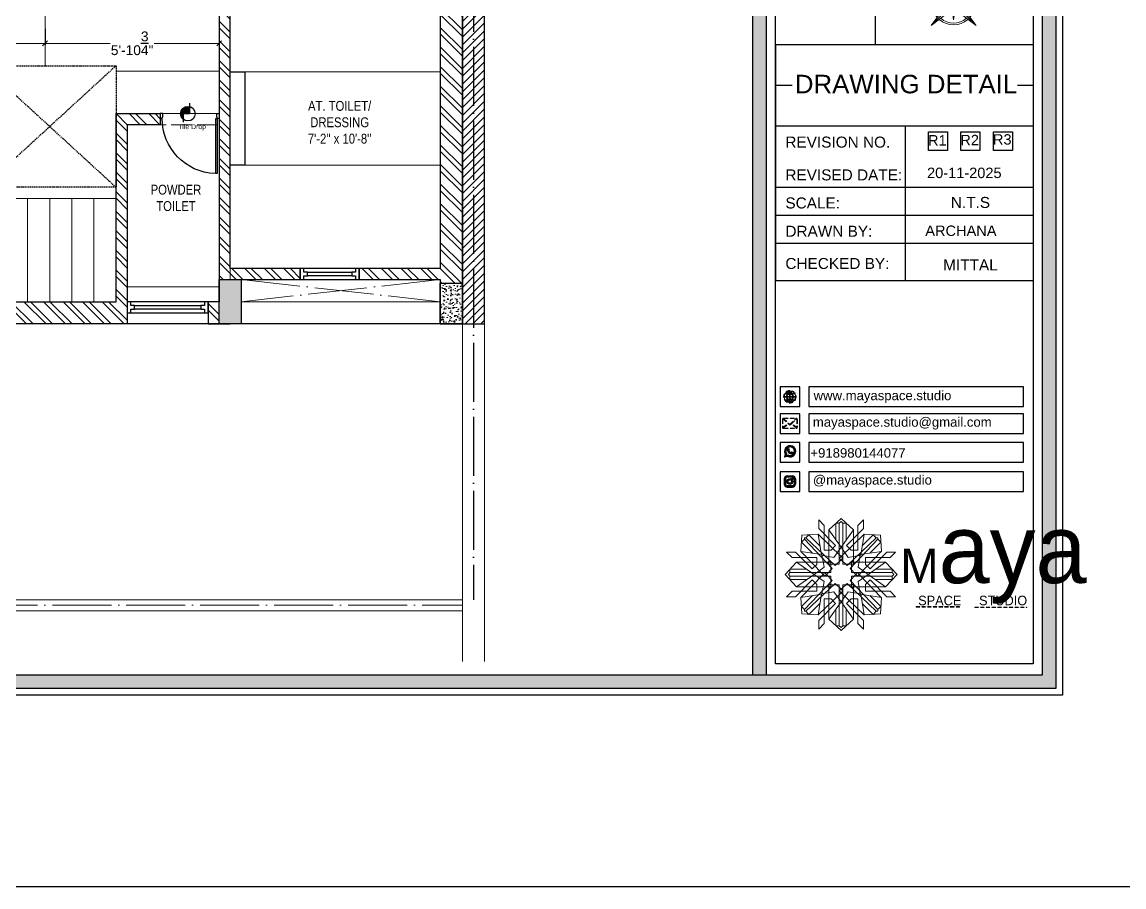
# Model space of a CAD drawing. Header units: millimetres. Extents: x 56222 to 3066687, y -650199 to -121287.
# Drawn here: x 153107 to 153555.5, y -179985.6 to -179633.7 of the extents above; entities that cross this region are included whole.
import ezdxf
from ezdxf.enums import TextEntityAlignment as Align

# ---------------------------------------------------------------- set-up
doc = ezdxf.new("R2010")
doc.units = ezdxf.units.MM
doc.header["$MEASUREMENT"] = 0
doc.header["$PDMODE"] = 35
for name, pattern in [('ACAD_ISO02W100', [15, 12, -3]), ('ACAD_ISO04W100', [30, 24, -3, 0, -3]), ('DASHED', [0.75, 0.5, -0.25]), ('DASHEDX2', [1.5, 1, -0.5])]:
    doc.linetypes.add(name, pattern=pattern)
doc.layers.get('Defpoints').update_dxf_attribs({"color": 220})
for name, color, linetype in [('AR DOOR', 40, 'Continuous'), ('AR ELE-5', 134, 'Continuous'), ('WIN', 250, 'Continuous')]:
    doc.layers.add(name, color=color, linetype=linetype)
for name, color, linetype, lineweight in [('COLUMN', 1, 'Continuous', 30), ('dim05', 1, 'Continuous', 13), ('Dimension', 10, 'DASHEDX2', 20), ('Electrical', 84, 'Continuous', 30), ('FIRST FLOOR ( TEXT )', 7, 'Continuous', 9), ('FIRST FLOOR_( STAIR )', 251, 'Continuous', 9), ('GROUND FLOOR', 7, 'Continuous', 9), ('GROUND FLOOR  ( HATCH )', 251, 'Continuous', 9), ('GROUND FLOOR  ( PLINE )', 251, 'Continuous', 30), ('NAME PLATE', 7, 'Continuous', 25), ('SECOND FLOOR', 7, 'Continuous', 9), ('SECOND FLOOR  ( PLINE )', 251, 'Continuous', 30), ('SECOND FLOOR ( PLine )', 7, 'Continuous', 30), ('title block', 7, 'Continuous', 9), ('wall', 7, 'Continuous', 30), ('X_PLOT', 1, 'Continuous', 9), ('XX~SLAB ( BEAM )~ ( DIM )', 7, 'Continuous', 9)]:
    doc.layers.add(name, color=color, linetype=linetype, lineweight=lineweight)
doc.layers.add('hatch', color=253, linetype='Continuous', lineweight=0, transparency=0.4)
doc.layers.add('XX~SLAB ( PLINE )', color=251, linetype='Continuous', plot=False)
doc.styles.add('Arial', font='arial.ttf')
doc.styles.add('KATHA', font='swissc.ttf')
doc.styles.get("Standard").update_dxf_attribs({"font": 'arial.ttf', "height": 6})
doc.dimstyles.new('ISO-25', dxfattribs={"dimtxt": 2.5, "dimasz": 1, "dimexe": 0.5, "dimexo": 1, "dimtad": 0, "dimdec": 1, "dimlunit": 4, "dimtxsty": 'Standard', "dimblk": 'OBLIQUE', "dimcen": 2.5, "dimclrd": 1, "dimclre": 1, "dimclrt": 5, "dimadec": 0, "dimazin": 0, "dimtfac": 1, "dimtdec": 1, "dimtmove": 0, "dimatfit": 3, "dimfxl": 1, "dimlwd": -1, "dimarcsym": 0})
pattern_1 = [(135, (0, -46.366), (-3.97747564, -3.97747564), []), (135, (2e-16, -43.714), (-3.97747564, -3.97747564), [])]
pattern_2 = [(50, (0, -46.366), (3.586300913, -0.313760675), [0.375, -4.125]), (355, (0, -46.366), (-0.69375667, 3.76096067), [0.3, -3.3]), (100.4514445, (0.299, -46.392), (2.892544234, 3.447199955), [0.31870096, -3.50571056]), (46.1842, (0, -45.366), (5.33620665, -0.8275964), [0.5625, -6.1875]), (96.6356355, (0.4447, -45.435), (4.67330973, 4.870593), [0.47805171, -5.2585688]), (351.184164, (0, -45.366), (4.67330973, 4.870593), [0.45, -4.95]), (21, (0.5, -45.616), (2.98453526, -2.013094453), [0.375, -4.125]), (326, (0.5, -45.616), (1.21657666, 3.625750225), [0.3, -3.3]), (71.4514447, (0.7487, -45.7837), (4.201111884, 1.612655764), [0.31870095, -3.50571056]), (37.5, (0, -46.3659), (0.0607992766, 1.664469269), [0, -3.26, 0, -3.35, 0, -3.3125]), (7.5, (0, -46.366), (1.315347687, 1.97205856), [0, -1.91, 0, -3.185, 0, -1.2625]), (327.5, (-1.115, -46.3659), (2.669112181, -0.112774359), [0, -1.25, 0, -3.9, 0, -5.175]), (317.5, (-1.615, -46.366), (2.915930847, 0.500524912), [0, -1.625, 0, -2.59, 0, -3.675])]

# ---------------------------------------------------------------- blocks, each defined once
blk = doc.blocks.new('*U118')
for points in [[(-40, 0), (0, 0), (0, 30), (10, 30), (10, 100), (-40, 100)], [(0, 0), (0, -1120), (30, -1120), (30, 0)], [(1160, 0), (1120, 0), (1120, 30), (1110, 30), (1110, 100), (1160, 100)]]:
    blk.add_lwpolyline(points, close=True)
at = {"layer": 'AR ELE-5', "linetype": 'ByBlock', "ltscale": 15}
blk.add_arc((-2, 1), 1122, 272.373, 359.9653, dxfattribs=at)
blk = doc.blocks.new('FSFSF')
at = {"color": 42, "lineweight": 5, "true_color": 0xe0ac11}
for p, q in [((28600.03, 143.51), (28600.03, 140.16)), ((28602.15, 141.41), (28600.03, 143.51)), ((28603.86, 139.69), (28608.58, 144.08)), ((28613.31, 139.69), (28608.58, 144.08)), ((28615.02, 141.41), (28617.14, 143.51)), ((28617.14, 143.51), (28617.14, 140.16)), ((28606.47, 133.76), (28600.03, 140.16)), ((28602.15, 141.41), (28602.15, 131.95)), ((28603.86, 126.58), (28603.86, 139.69)), ((28603.86, 139.69), (28608.58, 133.02)), ((28607.9, 142.22), (28606.58, 142.22)), ((28606.58, 142.22), (28606.58, 135.84)), ((28607.9, 142.22), (28608.58, 142.85)), ((28607.9, 142.22), (28607.9, 126.58)), ((28609.27, 142.22), (28608.59, 142.85)), ((28613.31, 139.69), (28608.59, 133.02)), ((28609.27, 142.22), (28609.27, 126.58)), ((28609.27, 142.22), (28610.59, 142.22)), ((28610.59, 142.22), (28610.59, 135.84)), ((28610.7, 133.76), (28617.14, 140.16)), ((28613.31, 126.58), (28613.31, 139.69)), ((28615.02, 141.41), (28615.02, 131.95)), ((28593.19, 131.45), (28593.54, 137.71)), ((28593.39, 135), (28594.56, 136.12)), ((28593.39, 135), (28597.6, 130.78)), ((28599.8, 138.06), (28593.54, 137.71)), ((28595.12, 136.69), (28594.53, 136.69)), ((28594.56, 136.12), (28594.56, 136.71)), ((28605.17, 124.98), (28594.56, 136.12)), ((28596.24, 137.86), (28595.12, 136.69)), ((28606.27, 126.08), (28595.12, 136.69)), ((28596.24, 137.86), (28600.47, 133.65)), ((28601.03, 130), (28599.8, 138.06)), ((28599.8, 138.05), (28608.58, 129.56)), ((28617.37, 138.05), (28608.59, 129.56)), ((28610.9, 126.08), (28622.05, 136.69)), ((28612.02, 124.98), (28622.62, 136.12)), ((28616.14, 130), (28617.37, 138.06)), ((28620.93, 137.86), (28616.7, 133.65)), ((28617.37, 138.06), (28623.63, 137.71)), ((28623.8, 135), (28619.59, 130.78)), ((28620.93, 137.86), (28622.05, 136.69)), ((28622.05, 136.69), (28622.64, 136.69)), ((28622.62, 136.12), (28622.62, 136.71)), ((28623.8, 135), (28622.62, 136.12)), ((28624, 131.45), (28623.65, 137.71)), ((28587.73, 131.22), (28591.08, 131.22)), ((28589.84, 129.1), (28587.73, 131.22)), ((28597.49, 124.78), (28591.08, 131.22)), ((28593.19, 131.45), (28601.69, 122.67)), ((28601.25, 130.22), (28593.19, 131.45)), ((28604.75, 131.95), (28602.15, 131.95)), ((28606.47, 133.76), (28604.75, 131.95)), ((28605.86, 129.18), (28608.58, 133.02)), ((28611.31, 129.18), (28608.59, 133.02)), ((28610.7, 133.76), (28612.42, 131.95)), ((28612.42, 131.95), (28615.02, 131.95)), ((28623.99, 131.45), (28615.5, 122.67)), ((28615.94, 130.22), (28624, 131.45)), ((28619.7, 124.78), (28626.1, 131.22)), ((28629.45, 131.22), (28626.1, 131.22)), ((28627.34, 129.1), (28629.45, 131.22)), ((28591.56, 127.39), (28587.17, 122.66)), ((28589.84, 129.1), (28599.29, 129.1)), ((28604.66, 127.39), (28591.56, 127.39)), ((28591.56, 127.39), (28598.23, 122.67)), ((28599.29, 126.5), (28599.29, 129.1)), ((28605.86, 129.18), (28601.03, 130)), ((28602.07, 125.39), (28601.25, 130.22)), ((28603.68, 126.54), (28603.68, 127.39)), ((28604.71, 127.57), (28603.86, 127.57)), ((28607.9, 126.58), (28603.86, 126.58)), ((28604.66, 123.35), (28604.66, 127.39)), ((28604.7, 126.58), (28604.71, 127.57)), ((28606.27, 126.08), (28608.58, 128.27)), ((28607.9, 128.92), (28608.58, 129.56)), ((28607.9, 128.92), (28608.58, 128.27)), ((28609.27, 128.92), (28608.59, 129.56)), ((28609.27, 128.92), (28608.59, 128.27)), ((28610.9, 126.08), (28608.59, 128.27)), ((28609.27, 126.58), (28613.31, 126.58)), ((28611.31, 129.18), (28616.14, 130)), ((28612.46, 126.58), (28612.46, 127.57)), ((28612.46, 127.57), (28613.31, 127.57)), ((28612.52, 123.35), (28612.52, 127.39)), ((28612.52, 127.39), (28625.63, 127.39)), ((28613.51, 126.54), (28613.51, 127.39)), ((28615.12, 125.39), (28615.94, 130.22)), ((28627.34, 129.1), (28617.89, 129.1)), ((28617.89, 126.5), (28617.89, 129.1)), ((28625.63, 127.39), (28618.96, 122.67)), ((28625.63, 127.39), (28630.02, 122.66)), ((28591.56, 117.94), (28587.17, 122.66)), ((28589.03, 123.35), (28588.4, 122.67)), ((28589.03, 121.98), (28588.4, 122.65)), ((28589.03, 123.35), (28589.03, 124.67)), ((28589.03, 124.67), (28595.4, 124.67)), ((28589.03, 123.35), (28604.66, 123.35)), ((28591.56, 117.94), (28598.23, 122.65)), ((28593.19, 113.88), (28601.69, 122.65)), ((28597.49, 124.78), (28599.29, 126.5)), ((28602.07, 125.39), (28598.23, 122.67)), ((28602.07, 119.94), (28598.23, 122.65)), ((28602.33, 123.35), (28601.69, 122.67)), ((28602.33, 121.98), (28601.69, 122.65)), ((28602.33, 123.35), (28602.97, 122.67)), ((28602.33, 121.98), (28602.97, 122.65)), ((28605.17, 124.98), (28602.97, 122.67)), ((28605.17, 120.35), (28602.97, 122.65)), ((28604.66, 126.54), (28603.68, 126.54)), ((28612.02, 124.98), (28614.21, 122.67)), ((28612.02, 120.35), (28614.21, 122.65)), ((28612.52, 126.54), (28613.51, 126.54)), ((28628.16, 123.35), (28612.52, 123.35)), ((28614.85, 123.35), (28614.21, 122.67)), ((28614.85, 121.98), (28614.21, 122.65)), ((28614.85, 123.35), (28615.5, 122.67)), ((28614.85, 121.98), (28615.5, 122.65)), ((28615.12, 125.39), (28618.96, 122.67)), ((28615.12, 119.94), (28618.96, 122.65)), ((28623.99, 113.88), (28615.5, 122.65)), ((28619.7, 124.78), (28617.89, 126.5)), ((28625.63, 117.94), (28618.96, 122.65)), ((28628.16, 124.67), (28621.78, 124.67)), ((28625.63, 117.94), (28630.02, 122.66)), ((28628.16, 123.35), (28628.16, 124.67)), ((28628.16, 123.35), (28628.78, 122.67)), ((28628.16, 121.98), (28628.78, 122.65)), ((28589.03, 121.98), (28604.66, 121.98)), ((28589.03, 121.98), (28589.03, 120.66)), ((28589.03, 120.66), (28595.4, 120.66)), ((28597.49, 120.54), (28591.08, 114.11)), ((28605.17, 120.35), (28594.56, 109.2)), ((28606.27, 119.15), (28595.12, 108.54)), ((28597.49, 120.54), (28599.29, 118.83)), ((28599.29, 118.83), (28599.29, 116.23)), ((28602.07, 119.94), (28601.25, 115.1)), ((28604.66, 118.78), (28603.68, 118.78)), ((28603.68, 118.78), (28603.68, 117.94)), ((28607.9, 118.65), (28603.86, 118.65)), ((28603.86, 118.65), (28603.86, 105.54)), ((28604.66, 121.98), (28604.66, 117.94)), ((28604.7, 118.65), (28604.71, 117.66)), ((28606.27, 119.15), (28608.58, 116.96)), ((28607.9, 103.01), (28607.9, 118.65)), ((28610.9, 119.15), (28608.59, 116.96)), ((28609.27, 118.65), (28613.31, 118.65)), ((28609.27, 103.01), (28609.27, 118.65)), ((28610.9, 119.15), (28622.05, 108.54)), ((28612.02, 120.35), (28622.62, 109.2)), ((28612.46, 118.65), (28612.46, 117.66)), ((28612.52, 121.98), (28612.52, 117.94)), ((28628.16, 121.98), (28612.52, 121.98)), ((28612.52, 118.78), (28613.51, 118.78)), ((28613.31, 118.65), (28613.31, 105.54)), ((28613.51, 118.78), (28613.51, 117.94)), ((28615.12, 119.94), (28615.94, 115.1)), ((28619.7, 120.54), (28617.89, 118.83)), ((28617.89, 118.83), (28617.89, 116.23)), ((28619.7, 120.54), (28626.1, 114.11)), ((28628.16, 120.66), (28621.78, 120.66)), ((28628.16, 121.98), (28628.16, 120.66)), ((28589.84, 116.23), (28587.73, 114.11)), ((28587.73, 114.11), (28591.08, 114.11)), ((28589.84, 116.23), (28599.29, 116.23)), ((28604.66, 117.94), (28591.56, 117.94)), ((28601.25, 115.1), (28593.19, 113.87)), ((28593.39, 110.32), (28597.6, 114.55)), ((28599.8, 107.17), (28608.58, 115.67)), ((28601.03, 115.23), (28599.8, 107.17)), ((28605.86, 116.05), (28601.03, 115.23)), ((28604.71, 117.66), (28603.86, 117.66)), ((28605.86, 116.05), (28608.58, 112.21)), ((28607.9, 116.31), (28608.58, 116.96)), ((28607.9, 116.31), (28608.58, 115.67)), ((28609.27, 116.31), (28608.59, 116.96)), ((28609.27, 116.31), (28608.59, 115.67)), ((28611.31, 116.05), (28608.59, 112.21)), ((28617.37, 107.17), (28608.59, 115.67)), ((28611.31, 116.05), (28616.14, 115.23)), ((28612.46, 117.66), (28613.31, 117.66)), ((28612.52, 117.94), (28625.63, 117.94)), ((28615.94, 115.1), (28624, 113.87)), ((28616.14, 115.23), (28617.37, 107.17)), ((28627.34, 116.23), (28617.89, 116.23)), ((28623.8, 110.32), (28619.59, 114.55)), ((28629.45, 114.11), (28626.1, 114.11)), ((28627.34, 116.23), (28629.45, 114.11)), ((28593.19, 113.87), (28593.54, 107.62)), ((28593.39, 110.32), (28594.56, 109.2)), ((28596.24, 107.37), (28600.47, 111.58)), ((28606.47, 111.47), (28600.03, 105.07)), ((28602.15, 103.82), (28602.15, 113.27)), ((28604.75, 113.27), (28602.15, 113.27)), ((28603.86, 105.54), (28608.58, 112.21)), ((28606.47, 111.47), (28604.75, 113.27)), ((28613.31, 105.54), (28608.59, 112.21)), ((28610.7, 111.47), (28612.42, 113.27)), ((28610.7, 111.47), (28617.14, 105.07)), ((28612.42, 113.27), (28615.02, 113.27)), ((28615.02, 103.82), (28615.02, 113.27)), ((28620.93, 107.37), (28616.7, 111.58)), ((28623.8, 110.32), (28622.62, 109.2)), ((28624, 113.87), (28623.65, 107.62)), ((28599.8, 107.17), (28593.54, 107.52)), ((28595.12, 108.54), (28594.53, 108.54)), ((28594.56, 109.2), (28594.56, 108.61)), ((28596.24, 107.37), (28595.12, 108.54)), ((28603.86, 105.54), (28608.58, 101.15)), ((28606.58, 103.01), (28606.58, 109.38)), ((28613.31, 105.54), (28608.58, 101.15)), ((28610.59, 103.01), (28610.59, 109.38)), ((28617.37, 107.17), (28623.63, 107.52)), ((28620.93, 107.37), (28622.05, 108.54)), ((28622.05, 108.54), (28622.64, 108.54)), ((28622.62, 109.2), (28622.62, 108.61)), ((28600.03, 101.71), (28600.03, 105.07)), ((28602.15, 103.82), (28600.03, 101.71)), ((28607.9, 103.01), (28606.58, 103.01)), ((28607.9, 103.01), (28608.58, 102.38)), ((28609.27, 103.01), (28608.59, 102.38)), ((28609.27, 103.01), (28610.59, 103.01)), ((28615.02, 103.82), (28617.14, 101.71)), ((28617.14, 101.71), (28617.14, 105.07))]:
    blk.add_line(p, q, dxfattribs=at)
blk = doc.blocks.new('hgwg')
at = {"layer": 'Dimension', "true_color": 0xd39e00}
h = blk.add_hatch(color=42, dxfattribs=at)
h.dxf.hatch_style = 1
h.paths.add_polyline_path([(27505.71, 45.05), (27494.27, 45.05), (27494.27, 44.9), (27505.71, 44.9)])
h = blk.add_hatch(color=42, dxfattribs=at)
h.dxf.hatch_style = 1
h.paths.add_polyline_path([(27523.3, 44.9), (27509.68, 44.9), (27509.68, 44.75), (27523.3, 44.75)])
at = {"layer": 'Dimension', "color": 42, "true_color": 0xd39e00}
for p, q in [((27494.27, 45.05), (27505.71, 45.05)), ((27494.27, 44.9), (27494.27, 45.05)), ((27494.27, 44.9), (27505.71, 44.9)), ((27505.71, 45.05), (27505.71, 44.9)), ((27509.68, 44.9), (27523.3, 44.9)), ((27509.68, 44.9), (27509.68, 44.75)), ((27509.68, 44.75), (27523.3, 44.75)), ((27523.3, 44.75), (27523.3, 44.9))]:
    blk.add_line(p, q, dxfattribs=at)
at = {"layer": 'Dimension', "color": 42, "true_color": 0xd39e00, "attachment_point": 1}
for s, width, insert, char_height in [('{\\fCinzel|b0|i0|c0|p2;\\H1.5x;M\\fAmsterdam One|b0|i0|c0|p2;\\H2x;aya}', 85.3277, (27490.17, 69.17), 6), ('{\\fCinzel|b0|i0|c0|p0;SPACE     STUDIO}', 66.129, (27494.83, 47.86), 2.5)]:
    blk.add_mtext_dynamic_manual_height_columns(s, width=width, gutter_width=30, heights=[0], dxfattribs=dict(at, insert=insert, char_height=char_height))
blk = doc.blocks.new('QEGW4TG')
at = {"layer": 'Dimension', "true_color": 0x000000}
h = blk.add_hatch(color=18, dxfattribs=at)
h.dxf.hatch_style = 1
h.paths.add_polyline_path([(1.19, 1.98), (1.03, 1.3, 0.550912), (1.11, 1.23), (1.75, 1.39, 6.344125)])
h.paths.add_polyline_path([(1.81, 1.7), (1.4, 1.6), (1.5, 2.03, -9.071339)], flags=16)
h.paths.add_polyline_path([(2.69, 1.93, -0.240623), (1.75, 2.69, -0.209023), (1.73, 3, -0.17811), (1.89, 3.19, -0.370089), (2.01, 3.18), (2.17, 2.86, -0.071517), (2.06, 2.73, 0.321676), (2.05, 2.65, 0.122183), (2.53, 2.25, 0.066047), (2.69, 1.93, 0.375674), (3.11, 2.16, 0.370089), (3.07, 2.28, 1.584334), (2.66, 2.41), (3.13, 2.26, -0.456711)], flags=0)
h = blk.add_hatch(color=18, dxfattribs=at)
h.dxf.hatch_style = 1
h.paths.add_polyline_path([(2.69, 2.34, 0.040749), (2.63, 2.27, -0.441282), (2.53, 2.25, -0.11828), (2.06, 2.64, -0.441282), (2.07, 2.74, 0.040749), (2.13, 2.81, 0.290083), (2.14, 2.92), (2.01, 3.18, 0.316231), (1.91, 3.2, 0.190337), (1.73, 3, 0.170513), (1.72, 2.74, 0.252784), (2.69, 1.93, 0.170513), (2.95, 1.97, 0.190337), (3.11, 2.18, 0.466684), (3.03, 2.29), (2.79, 2.37, 0.273721)])
for p, q in [((2.01, 3.18), (2.14, 2.92)), ((1.19, 1.98), (1.03, 1.3)), ((1.1, 1.23), (1.75, 1.39)), ((1.5, 2.03), (1.4, 1.6)), ((1.4, 1.6), (1.81, 1.7)), ((3.07, 2.28), (2.8, 2.36))]:
    blk.add_line(p, q)
blk.add_lwpolyline([(0, 0), (4.68, 0), (4.68, 4.68), (0, 4.68)], close=True)
for centre, radius, start, end in [((2.39, 2.56), 1.34, 241.4727, 205.6422), ((2.39, 2.56), 1.04, 235.9962, 210.8333), ((2.09, 2.87), 0.39, 159.7007, 198.4072), ((2.96, 3.23), 1.33, 201.4218, 258.1669), ((2.07, 2.87), 0.364, 118.9685, 159.3648), ((1.94, 3.12), 0.0896, 41.8985, 123.1344), ((2.11, 2.68), 0.066, 135.9932, 224.8892), ((1.67, 3.16), 0.586, 312.4617, 321.8728), ((3.12, 3.42), 1.31, 216.5455, 243.5279), ((2.05, 2.87), 0.104, 320.3924, 28.6971), ((1.09, 1.29), 0.0598, 164.8483, 282.1458), ((2.57, 2.3), 0.066, 234.2482, 323.1441), ((3.11, 1.94), 0.586, 137.2645, 146.6756), ((2.76, 2.27), 0.104, 70.4402, 138.745), ((2.75, 2.31), 0.39, 260.7301, 299.4366), ((2.76, 2.29), 0.364, 299.7725, 340.1688), ((3.03, 2.2), 0.0896, 336.0029, 57.2388)]:
    blk.add_arc(centre, radius, start, end)
blk = doc.blocks.new('ASGERG')
at = {"layer": 'Dimension', "true_color": 0x000000}
h = blk.add_hatch(color=18, dxfattribs=at)
h.dxf.hatch_style = 1
h.paths.add_polyline_path([(0.99, 1.7, 0.402382), (1.83, 1.03), (2.96, 1.03, 0.426145), (3.66, 1.9), (3.66, 2.99, 0.402382), (2.83, 3.67), (1.69, 3.67, 0.426145), (0.99, 2.79)])
h.paths.add_polyline_path([(1.27, 1.72, 0.402382), (1.8, 1.3), (2.94, 1.3, 0.426145), (3.38, 1.85), (3.38, 2.97, 0.402382), (2.85, 3.4), (1.72, 3.4, 0.426145), (1.27, 2.85)], flags=16)
h.paths.add_polyline_path([(3.02, 2.35, -1), (1.64, 2.35, -1)], flags=0)
h.paths.add_polyline_path([(2.74, 2.35, -1), (1.92, 2.35, -1)], flags=0)
h.paths.add_polyline_path([(3.19, 3.02, -1), (2.86, 3.02, -1)], flags=0)
h.paths.add_polyline_path([(1.64, 2.35, 1), (3.02, 2.35, 1)], flags=0)
h = blk.add_hatch(color=18, dxfattribs=at)
h.dxf.hatch_style = 1
h.paths.add_polyline_path([(3.02, 2.35, 1), (1.64, 2.35, 1)])
h.paths.add_polyline_path([(2.74, 2.35, 1), (1.92, 2.35, 1)], flags=16)
h = blk.add_hatch(color=18, dxfattribs=at)
h.dxf.hatch_style = 1
h.paths.add_polyline_path([(3.19, 3.02, 1), (2.86, 3.02, 1)])
for p, q in [((0.99, 2.99), (0.99, 1.7)), ((1.27, 2.97), (1.27, 1.72)), ((1.69, 3.67), (2.96, 3.67)), ((2.94, 3.4), (1.72, 3.4)), ((3.38, 2.97), (3.38, 1.72)), ((3.66, 2.99), (3.66, 1.7)), ((1.69, 1.03), (2.96, 1.03)), ((2.94, 1.3), (1.72, 1.3))]:
    blk.add_line(p, q)
blk.add_lwpolyline([(0, 0), (4.68, 0), (4.68, 4.68), (0, 4.68)], close=True)
for centre, radius in [((2.33, 2.35), 0.694), ((2.33, 2.35), 0.414), ((3.02, 3.02), 0.168)]:
    blk.add_circle(centre, radius)
for centre, radius, start, end in [((1.76, 2.89), 0.778, 94.8631, 172.8127), ((1.76, 2.91), 0.491, 94.8631, 172.8127), ((2.9, 2.91), 0.491, 7.1873, 85.1369), ((2.89, 2.89), 0.778, 7.1873, 85.1369), ((1.76, 1.8), 0.778, 187.1873, 265.1369), ((1.76, 1.78), 0.491, 187.1873, 265.1369), ((2.9, 1.78), 0.491, 274.8631, 352.8127), ((2.89, 1.8), 0.778, 274.8631, 352.8127)]:
    blk.add_arc(centre, radius, start, end)
blk = doc.blocks.new('ETYETE')
at = {"layer": 'Dimension', "true_color": 0x000000}
h = blk.add_hatch(color=18, dxfattribs=at)
h.dxf.hatch_style = 1
h.paths.add_polyline_path([(3.76, 1.14, 0.414214), (4.12, 1.5), (4.12, 3.29, 0.414214), (3.76, 3.65), (0.92, 3.65, 0.414214), (0.56, 3.29), (0.56, 1.5, 0.414214), (0.92, 1.14)])
h.paths.add_polyline_path([(2.34, 1.98), (2.08, 2.22), (0.76, 1.34, 0.198912), (0.92, 1.28), (3.76, 1.28, 0.198912), (3.92, 1.34), (2.61, 2.22)], flags=16)
h.paths.add_polyline_path([(3.79, 3.51, 0.028783), (3.76, 3.52), (0.92, 3.52, 0.028783), (0.89, 3.51), (2.34, 2.16)], flags=16)
h.paths.add_polyline_path([(2.71, 2.32), (3.92, 3.45, -0.202482), (3.99, 3.29), (3.99, 1.46)], flags=16)
h.paths.add_polyline_path([(1.98, 2.32), (0.7, 1.46), (0.7, 3.52)], flags=16)
blk.add_lwpolyline([(0, 0), (4.68, 0), (4.68, 4.68), (0, 4.68)], close=True)
at = {"layer": 'Dimension', "color": 18, "true_color": 0x000000}
for p, q in [((0.56, 3.29), (0.56, 1.5)), ((0.7, 3.29), (0.7, 1.5)), ((0.76, 3.45), (1.98, 2.32)), ((0.89, 3.51), (2.34, 2.16)), ((0.92, 3.65), (3.76, 3.65)), ((0.92, 3.52), (3.76, 3.52)), ((2.34, 2.16), (3.79, 3.51)), ((2.71, 2.32), (3.92, 3.45)), ((3.99, 3.29), (3.99, 1.5)), ((4.12, 3.29), (4.12, 1.5)), ((0.7, 1.46), (1.98, 2.32)), ((0.76, 1.34), (2.08, 2.22)), ((0.92, 1.28), (3.76, 1.28)), ((0.92, 1.14), (3.76, 1.14)), ((2.08, 2.22), (2.34, 1.98)), ((2.34, 1.98), (2.61, 2.22)), ((3.92, 1.34), (2.61, 2.22)), ((3.98, 1.46), (2.71, 2.32))]:
    blk.add_line(p, q, dxfattribs=at)
for centre, radius, start, end in [((0.92, 3.29), 0.358, 90, 180), ((0.92, 3.29), 0.224, 134.2136, 180), ((0.92, 3.29), 0.224, 90, 96.5948), ((3.76, 3.29), 0.358, 0, 90), ((3.76, 3.29), 0.224, 83.4052, 90), ((3.76, 3.29), 0.224, 0, 45.7864), ((0.92, 1.5), 0.358, 180, 270), ((0.92, 1.5), 0.224, 180, 189.8662), ((0.92, 1.5), 0.224, 225, 270), ((3.76, 1.5), 0.358, 270, 0), ((3.76, 1.5), 0.224, 270, 315), ((3.76, 1.5), 0.224, 350.1338, 0)]:
    blk.add_arc(centre, radius, start, end, dxfattribs=at)
blk = doc.blocks.new('DTGWEGEARG')
at = {"layer": 'Dimension', "true_color": 0x000000}
h = blk.add_hatch(color=18, dxfattribs=at)
h.dxf.hatch_style = 1
h.paths.add_polyline_path([(3.83, 2.34, 1), (0.85, 2.34, 1)])
h.paths.add_polyline_path([(3.3, 1.41, 0.055205), (2.96, 1.58, -0.105795), (2.51, 1.01, 0.169822)], flags=16)
h.paths.add_polyline_path([(2.41, 1.12), (2.41, 1.69, -0.058279), (2.81, 1.63, -0.103353)], flags=16)
h.paths.add_polyline_path([(2.26, 1.13, -0.101741), (1.87, 1.63, -0.057171), (2.26, 1.69)], flags=16)
h.paths.add_polyline_path([(2.17, 1.01, -0.105795), (1.72, 1.58, 0.055205), (1.38, 1.41, 0.169822)], flags=16)
h.paths.add_polyline_path([(3.02, 1.72, 0.081336), (3.13, 2.27), (3.68, 2.27, -0.152069), (3.4, 1.52, 0.05687)], flags=16)
h.paths.add_polyline_path([(2.87, 1.77, 0.061945), (2.41, 1.84), (2.41, 2.27), (2.98, 2.27, -0.081344)], flags=16)
h.paths.add_polyline_path([(2.26, 1.84, 0.060923), (1.8, 1.77, -0.081344), (1.7, 2.27), (2.26, 2.27)], flags=16)
h.paths.add_polyline_path([(1.66, 1.72, 0.05687), (1.28, 1.52, -0.152069), (1, 2.27), (1.55, 2.27, 0.081336)], flags=16)
h.paths.add_polyline_path([(2.98, 2.42), (2.41, 2.42), (2.41, 2.83, 0.061945), (2.87, 2.91, -0.080009)], flags=16)
h.paths.add_polyline_path([(3.13, 2.42, 0.080116), (3.02, 2.96, 0.127778), (2.51, 3.67, -0.36029), (3.68, 2.42)], flags=16)
h.paths.add_polyline_path([(2.26, 2.42), (1.7, 2.42, -0.080009), (1.8, 2.91, 0.060923), (2.26, 2.84)], flags=16)
h.paths.add_polyline_path([(1.55, 2.42), (1, 2.42, -0.150466), (1.28, 3.16, 0.05687), (1.66, 2.96, 0.080116)], flags=16)
h.paths.add_polyline_path([(2.41, 2.98), (2.41, 3.56, -0.103353), (2.81, 3.05, -0.058279)], flags=16)
h.paths.add_polyline_path([(2.26, 2.99, -0.057171), (1.87, 3.05, -0.101741), (2.26, 3.55)], flags=16)
h.paths.add_polyline_path([(1.72, 3.1, -0.055205), (1.38, 3.27, -0.169822), (2.17, 3.67, 0.105795)], flags=16)
blk.add_lwpolyline([(0, 0), (4.68, 0), (4.68, 4.68), (0, 4.68)], close=True)
at = {"layer": 'Dimension', "color": 18, "true_color": 0x000000}
for p, q in [((2.26, 3.55), (2.26, 2.99)), ((2.26, 2.84), (2.26, 2.42)), ((2.41, 3.56), (2.41, 2.98)), ((2.41, 2.83), (2.41, 2.42)), ((1, 2.42), (1.55, 2.42)), ((1, 2.27), (1.55, 2.27)), ((1.7, 2.42), (2.26, 2.42)), ((1.7, 2.27), (2.26, 2.27)), ((2.26, 2.27), (2.26, 1.84)), ((2.26, 1.69), (2.26, 1.13)), ((2.41, 2.42), (2.98, 2.42)), ((2.41, 2.27), (2.98, 2.27)), ((2.41, 2.27), (2.41, 1.84)), ((2.41, 1.69), (2.41, 1.12)), ((3.13, 2.42), (3.68, 2.42)), ((3.13, 2.27), (3.68, 2.27))]:
    blk.add_line(p, q, dxfattribs=at)
blk.add_circle((2.34, 2.34), 1.49, dxfattribs=at)
for centre, radius, start, end in [((2.34, 2.34), 1.34, 142.3819, 176.6093), ((2.34, 4.74), 1.9, 236.1399, 249.1595), ((2.34, 2.34), 1.34, 97.3549, 135.9073), ((2.34, 4.74), 1.75, 236.7417, 249.3811), ((3.28, 2.34), 1.73, 159.0567, 177.3789), ((3.28, 2.34), 1.58, 158.8325, 177.1302), ((3.28, 2.34), 1.73, 129.9301, 154.0867), ((2.34, 4.74), 1.9, 253.6799, 267.6253), ((3.28, 2.34), 1.58, 130.1073, 153.3446), ((2.34, 4.74), 1.75, 254.3336, 267.422), ((1.4, 2.34), 1.58, 26.6554, 50.2584), ((2.34, 4.74), 1.75, 272.3248, 285.6664), ((2.34, 4.74), 1.9, 272.1415, 286.3201), ((2.34, 2.34), 1.34, 3.3907, 82.6451), ((1.4, 2.34), 1.73, 25.9133, 50.0699), ((1.4, 2.34), 1.58, 2.8698, 21.1675), ((2.34, 4.74), 1.75, 290.6189, 303.2583), ((2.34, 4.74), 1.9, 290.8405, 303.8601), ((1.4, 2.34), 1.73, 2.6211, 20.9433), ((2.34, 2.34), 1.34, 183.0315, 217.6181), ((2.34, -0.06), 1.9, 110.8405, 123.8601), ((2.34, -0.06), 1.75, 110.6189, 123.2583), ((2.34, 2.34), 1.34, 224.0927, 262.6451), ((3.28, 2.34), 1.73, 182.3435, 200.9433), ((3.28, 2.34), 1.58, 182.5658, 201.1675), ((3.28, 2.34), 1.73, 205.9133, 230.0699), ((2.34, -0.06), 1.9, 92.3747, 106.3201), ((2.34, -0.06), 1.75, 92.578, 105.6664), ((3.28, 2.34), 1.58, 206.6554, 229.8927), ((2.34, -0.06), 1.9, 73.6799, 87.8585), ((2.34, -0.06), 1.75, 74.3336, 87.6752), ((1.4, 2.34), 1.58, 309.7416, 333.3446), ((1.4, 2.34), 1.73, 309.9301, 334.0867), ((2.34, 2.34), 1.34, 277.3549, 315.9073), ((1.4, 2.34), 1.58, 338.8325, 357.4342), ((2.34, -0.06), 1.75, 56.7417, 69.3811), ((1.4, 2.34), 1.73, 339.0567, 357.6565), ((2.34, -0.06), 1.9, 56.1399, 69.1595), ((2.34, 2.34), 1.34, 322.3819, 356.9685)]:
    blk.add_arc(centre, radius, start, end, dxfattribs=at)
blk = doc.blocks.new('4t')
at = {"transparency": 33554607}
h = blk.add_hatch(color=1, dxfattribs=at)
h.dxf.hatch_style = 1
h.paths.add_polyline_path([(45531.33, -35822.29), (45529.23, -35821.83), (45528.09, -35837.01)])
h = blk.add_hatch(color=1, dxfattribs=at)
h.dxf.hatch_style = 1
h.paths.add_polyline_path([(45531.8, -35820.19), (45529.23, -35821.83), (45531.33, -35822.29)])
h = blk.add_hatch(color=1, dxfattribs=at)
h.dxf.hatch_style = 1
h.paths.add_polyline_path([(45531.8, -35820.19), (45531.33, -35822.29), (45533.44, -35822.75)])
h = blk.add_hatch(color=1, dxfattribs=at)
h.dxf.hatch_style = 1
h.paths.add_polyline_path([(45533.44, -35822.75), (45531.33, -35822.29), (45528.09, -35837.01)])
at = {"layer": 'title block', "color": 7, "lineweight": 9}
for p, q in [((45535.51, -35803.37), (45530.16, -35817.62)), ((45535.51, -35803.37), (45531.8, -35820.19)), ((45534.36, -35818.55), (45535.51, -35803.37)), ((45530.5, -35816.7), (45526.88, -35812.49)), ((45526.88, -35812.49), (45529.18, -35817.55)), ((45539.5, -35815.27), (45534.44, -35817.57)), ((45535.28, -35818.89), (45539.5, -35815.27)), ((45530.16, -35817.62), (45514.98, -35816.48)), ((45514.98, -35816.48), (45529.23, -35821.83)), ((45514.98, -35816.48), (45531.8, -35820.19)), ((45528.31, -35821.48), (45524.1, -35825.11)), ((45531.8, -35820.19), (45528.09, -35837.01)), ((45529.23, -35821.83), (45528.09, -35837.01)), ((45531.8, -35820.19), (45529.23, -35821.83)), ((45531.8, -35820.19), (45530.16, -35817.62)), ((45534.36, -35818.55), (45531.8, -35820.19)), ((45533.44, -35822.75), (45531.8, -35820.19)), ((45531.8, -35820.19), (45548.62, -35823.9)), ((45548.62, -35823.9), (45534.36, -35818.55)), ((45524.1, -35825.11), (45529.16, -35822.81)), ((45528.09, -35837.01), (45533.44, -35822.75)), ((45533.09, -35823.67), (45536.71, -35827.89)), ((45533.44, -35822.75), (45548.62, -35823.9)), ((45536.71, -35827.89), (45534.42, -35822.83))]:
    blk.add_line(p, q, dxfattribs=at)
for radius, start, end in [(11.79, 81.35997, 163.76651), (10.83, 82.42855, 162.69793), (10.83, 352.42855, 72.69793), (11.79, 351.35997, 73.76651), (11.79, 171.35997, 253.76651), (10.83, 172.42855, 252.69793), (11.79, 261.35997, 343.76651), (10.83, 262.42855, 342.69793)]:
    blk.add_arc((45531.8, -35820.19), radius, start, end, dxfattribs=at)
blk = doc.blocks.new('LAYOUT FILE')
at = {"layer": 'NAME PLATE', "true_color": 0xd39e00}
h = blk.add_hatch(color=42, dxfattribs=at)
h.paths.add_polyline_path([(3346889.83, -513806.18), (3346889.83, -514260.7), (3347535.56, -514260.7), (3347535.56, -513806.18)])
h.paths.add_polyline_path([(3346894.36, -513810.71), (3347531.03, -513810.71), (3347531.03, -514256.17), (3346894.36, -514256.17)], flags=16)
blk.add_hatch(color=42, dxfattribs=at).paths.add_polyline_path([(3347433.6, -514256.17), (3347438.13, -514256.17), (3347438.13, -513806.18), (3347433.6, -513806.18)])
at = {"layer": 'NAME PLATE', "color": 42, "true_color": 0xd39e00}
for p, q in [((3347474.77, -513994.31), (3347474.77, -514044.12)), ((3347527.96, -514044.12), (3347441.2, -514044.12)), ((3347441.2, -514044.12), (3347441.2, -514123.43)), ((3347527.96, -514044.12), (3347527.96, -514123.43)), ((3347441.2, -514057.72), (3347446.81, -514057.72)), ((3347522.72, -514057.72), (3347527.96, -514057.72)), ((3347441.2, -514071.32), (3347527.96, -514071.32)), ((3347484.98, -514123.43), (3347484.98, -514071.32)), ((3347527.96, -514092.16), (3347441.2, -514092.16)), ((3347527.96, -514101.55), (3347441.2, -514101.55)), ((3347527.96, -514110.94), (3347441.2, -514110.94)), ((3347441.2, -514123.43), (3347527.96, -514123.43))]:
    blk.add_line(p, q, dxfattribs=at)
for points in [[(3346887.56, -513803.91), (3347537.83, -513803.91), (3347537.83, -514262.96), (3346887.56, -514262.96)], [(3346889.83, -513806.18), (3347535.56, -513806.18), (3347535.56, -514260.7), (3346889.83, -514260.7)], [(3347433.6, -514256.17), (3347433.6, -513806.18), (3347438.13, -513806.18), (3347438.13, -514256.17)], [(3346894.36, -513810.71), (3347531.03, -513810.71), (3347531.03, -514256.17), (3346894.36, -514256.17)], [(3347441.2, -514252.44), (3347441.2, -513814.44), (3347527.96, -513814.44), (3347527.96, -514252.44)], [(3347492.73, -514073.33), (3347499.12, -514073.33), (3347499.12, -514079.72), (3347492.73, -514079.72)], [(3347503.67, -514073.33), (3347510.06, -514073.33), (3347510.06, -514079.72), (3347503.67, -514079.72)], [(3347514.62, -514073.33), (3347521.01, -514073.33), (3347521.01, -514079.72), (3347514.62, -514079.72)]]:
    blk.add_lwpolyline(points, close=True, dxfattribs=at)
at = {"layer": 'NAME PLATE', "color": 18, "true_color": 0x000000}
for points in [[(3347452.43, -514165.84), (3347524.78, -514165.84), (3347524.78, -514159.23), (3347452.43, -514159.23)], [(3347452.43, -514174.87), (3347524.78, -514174.87), (3347524.78, -514168.26), (3347452.43, -514168.26)], [(3347452.46, -514184.5), (3347524.78, -514184.5), (3347524.78, -514177.88), (3347452.46, -514177.88)], [(3347452.43, -514194.36), (3347524.78, -514194.36), (3347524.78, -514187.74), (3347452.43, -514187.74)]]:
    blk.add_lwpolyline(points, close=True, dxfattribs=at)
at = {"layer": 'NAME PLATE', "xscale": 0.6215000753186288, "yscale": 0.6215000753186288, "zscale": 0.6215000753186288, "rotation": 57.43675864906671}
blk.add_blockref('4t', (3313507.76, -525897.34), dxfattribs=at)
at = {"layer": 'NAME PLATE', "color": 42, "true_color": 0xd39e00}
for name, p, xscale, yscale, zscale in [('DTGWEGEARG', (3347442.76, -514165.84), 1.413658832510879, 1.413658832510879, 1.413658832510879), ('ETYETE', (3347442.76, -514174.87), 1.413658832510879, 1.413658832510879, 1.413658832510879), ('QEGW4TG', (3347442.8, -514184.5), 1.413658832510879, 1.413658832510879, 1.413658832510879), ('ASGERG', (3347442.76, -514194.36), 1.413658832510879, 1.413658832510879, 1.413658832510879), ('FSFSF', (3322302.67, -514330.17), 0.8794785156214666, 0.8794785156214666, 0.8794785156214666), ('hgwg', (3312200.76, -514290.9), 1.283459272116341, 1.283459272116341, 1.283459272116341)]:
    blk.add_blockref(name, p, dxfattribs=dict(at, xscale=xscale, yscale=yscale, zscale=zscale))
at = {"layer": 'NAME PLATE', "style": 'Arial'}
for s, height, p in [('DRAWING DETAIL', 6.2234, (3347485.18, -514060.42)), ('REVISION NO.', 3.6986, (3347462.21, -514078.69)), ('REVISED DATE: ', 3.6986, (3347464.94, -514089.72)), ('SCALE:', 3.699, (3347453.75, -514099.17)), ('DRAWN BY:', 3.699, (3347459.2, -514108.68)), ('CHECKED BY:', 3.6986, (3347462.07, -514119.53)), ('MITTAL', 3.699, (3347506.87, -514120.02))]:
    blk.add_text(s, height=height, dxfattribs=at).set_placement(p, align=Align.CENTER)
at = {"layer": 'NAME PLATE', "insert": (3347506.87, -514095.29, 0), "char_height": 3.699, "width": 7.2187, "attachment_point": 2, "style": 'Arial'}
blk.add_mtext('N.T.S', dxfattribs=at)
at = {"layer": 'NAME PLATE', "color": 18, "true_color": 0x000000, "char_height": 3.1609, "attachment_point": 1}
for s, width, gutter_width, insert in [('www.mayaspace.studio', 49.6053, 41.49, (3347454.06, -514160.52, 0)), ('mayaspace.studio@gmail.com', 30.9472, 25.89, (3347453.81, -514169.44, 0)), ('+918980144077', 120.6798, 25.89, (3347452.99, -514179.84, 0)), ('@mayaspace.studio', 30.9472, 25.89, (3347453.81, -514188.92, 0))]:
    blk.add_mtext_dynamic_manual_height_columns(s, width=width, gutter_width=gutter_width, heights=[0], dxfattribs=dict(at, insert=insert))
blk = doc.blocks.new('DF DF D')
at = {"layer": 'WIN'}
h = blk.add_hatch(color=256, dxfattribs=at)
h.dxf.hatch_style = 1
h.paths.add_polyline_path([(3351769.17, -515756.21), (3351769.17, -515753.29, 0.049939), (3351768.58, -515753.23, 0.699776), (3351766.66, -515758.48), (3351766.66, -515756.21)])
blk.add_lwpolyline([(3351769.17, -515752), (3351769.17, -515756.21), (3351766.66, -515756.21), (3351766.66, -515759.61)], dxfattribs=at)
blk.add_circle((3351768.58, -515756.21), 2.98, dxfattribs=at)
blk = doc.blocks.new('_Oblique')
at = {"layer": 'wall', "color": 0, "lineweight": -2}
blk.add_line((-0.5, -0.5), (0.5, 0.5), dxfattribs=at)
blk = doc.blocks.new('*D268')
at = {"layer": 'Defpoints', "color": 0, "lineweight": 30, "transparency": 16777216}
for p in [(153049.22, -179635.47), (153116.36, -179635.47), (153116.36, -179642.4)]:
    blk.add_point(p, dxfattribs=at)
at = {"layer": 'dim05', "color": 1, "linetype": 'Continuous', "lineweight": -2, "transparency": 16777216}
for p, q in [((153049.22, -179636.47), (153049.22, -179642.9)), ((153116.36, -179636.47), (153116.36, -179642.9))]:
    blk.add_line(p, q, dxfattribs=at)
at = {"layer": 'dim05', "color": 1, "linetype": 'Continuous', "transparency": 16777216}
for p, q in [((153049.22, -179642.4), (153075.33, -179642.4)), ((153116.36, -179642.4), (153090.25, -179642.4))]:
    blk.add_line(p, q, dxfattribs=at)
at = {"layer": 'dim05', "color": 1, "transparency": 16777216, "xscale": 2, "yscale": 2, "zscale": 2, "rotation": 180}
blk.add_blockref('_Oblique', (153049.22, -179642.4), dxfattribs=at)
at = {"layer": 'dim05', "color": 1, "transparency": 16777216, "xscale": 2, "yscale": 2, "zscale": 2}
blk.add_blockref('_Oblique', (153116.36, -179642.4), dxfattribs=at)
at = {"layer": 'dim05', "color": 5, "lineweight": 25, "transparency": 16777216, "insert": (153082.79, -179642.4), "char_height": 4, "attachment_point": 5, "style": 'Arial'}
blk.add_mtext('5\'-7{\\H1x;\\S1/4;}"', dxfattribs=at)
blk = doc.blocks.new('*D269')
at = {"layer": 'Defpoints', "color": 0, "lineweight": 30, "transparency": 16777216}
for p in [(153116.36, -179642.4), (153187.22, -179642.4), (153187.22, -179642.4)]:
    blk.add_point(p, dxfattribs=at)
at = {"layer": 'dim05', "color": 1, "linetype": 'Continuous', "lineweight": -2, "transparency": 16777216}
for p, q in [((153116.36, -179641.4), (153116.36, -179641.9)), ((153187.22, -179641.4), (153187.22, -179641.9))]:
    blk.add_line(p, q, dxfattribs=at)
at = {"layer": 'dim05', "color": 1, "linetype": 'Continuous', "transparency": 16777216}
for p, q in [((153116.36, -179642.4), (153142.78, -179642.4)), ((153187.22, -179642.4), (153160.8, -179642.4))]:
    blk.add_line(p, q, dxfattribs=at)
at = {"layer": 'dim05', "color": 1, "transparency": 16777216, "xscale": 2, "yscale": 2, "zscale": 2, "rotation": 180}
blk.add_blockref('_Oblique', (153116.36, -179642.4), dxfattribs=at)
at = {"layer": 'dim05', "color": 1, "transparency": 16777216, "xscale": 2, "yscale": 2, "zscale": 2}
blk.add_blockref('_Oblique', (153187.22, -179642.4), dxfattribs=at)
at = {"layer": 'dim05', "color": 5, "lineweight": 25, "transparency": 16777216, "insert": (153151.79, -179642.4), "char_height": 4, "attachment_point": 5, "style": 'Arial'}
blk.add_mtext('5\'-10{\\H1x;\\S3/4;}"', dxfattribs=at)

msp = doc.modelspace()

# ---------------------------------------------------------------- hatches: boundary and pattern name
at = {"layer": 'GROUND FLOOR  ( HATCH )'}
h = msp.add_hatch(dxfattribs=at)
h.set_pattern_fill('ANSI31', color=6, scale=18, style=0)
h.set_pattern_definition([(45, (36754.5368, -17137.3254), (-1.590990258, 1.590990258), [])])
h.paths.add_polyline_path([(153295.223, -179413), (153286.223, -179413), (153286.223, -179756.5), (153295.223, -179756.5)])
at = {"layer": 'hatch', "lineweight": 0, "true_color": 0x636466, "transparency": 33554610}
h = msp.add_hatch(dxfattribs=at)
h.set_pattern_fill('ANSI32', color=251, scale=15, angle=90, style=0)
h.set_pattern_definition(pattern_1)
h.paths.add_polyline_path([(153286.223, -179446), (153241.223, -179446), (153241.223, -179450.5), (153250.955, -179450.5), (153277.223, -179450.5), (153277.223, -179460.31), (153277.223, -179464), (153286.223, -179464)])
h.paths.add_polyline_path([(153286.223, -179482), (153277.223, -179482), (153277.223, -179507.54), (153277.223, -179554.77), (153277.223, -179602), (153245.723, -179602), (153245.723, -179606.5), (153277.223, -179606.5), (153277.223, -179734), (153244.218, -179734), (153244.218, -179738.5), (153277.223, -179738.5), (153277.223, -179739.964), (153286.223, -179739.964)])
h = msp.add_hatch(dxfattribs=at)
h.set_pattern_fill('AR-CONC', color=251, scale=0.5)
h.set_pattern_definition(pattern_2)
h.paths.add_polyline_path([(153196.223, -179738.5), (153191.723, -179738.5), (153187.223, -179738.5), (153187.223, -179747.5), (153187.223, -179756.5), (153191.723, -179756.5), (153196.223, -179756.5)])
h.paths.add_polyline_path([(152894.723, -179591.5), (152885.723, -179591.5), (152885.723, -179606.5), (152894.723, -179606.5)])
h.paths.add_polyline_path([(152894.723, -179464), (152885.723, -179464), (152885.723, -179479), (152894.723, -179479)])
h.paths.add_polyline_path([(152901.869, -179480.585), (152901.869, -179457.041), (152893.626, -179457.041), (152893.626, -179480.585)], flags=9)
h.paths.add_polyline_path([(153188.737, -179478.068), (153188.737, -179454.523), (153180.495, -179454.523), (153180.495, -179478.068)], flags=9)
h.paths.add_polyline_path([(152851.372, -179672.291), (152855.231, -179672.291), (152855.231, -179667.139), (152851.372, -179667.139)], flags=9)
h.paths.add_polyline_path([(152872.639, -179688.732), (152872.639, -179684.873), (152867.487, -179684.873), (152867.487, -179688.732)], flags=9)
h.paths.add_polyline_path([(152851.329, -179714.036), (152855.188, -179714.036), (152855.188, -179708.884), (152851.329, -179708.884)], flags=9)
h.paths.add_polyline_path([(152873.488, -179731.102), (152873.488, -179727.243), (152868.336, -179727.243), (152868.336, -179731.102)], flags=9)
h.paths.add_polyline_path([(153074.277, -179788.946), (153138.867, -179788.946), (153138.867, -179761.976), (153074.277, -179761.976)], flags=9)
h.paths.add_polyline_path([(152806.092, -179535.839), (152852.473, -179535.839), (152852.473, -179500.535), (152806.092, -179500.535)], flags=9)
h.paths.add_polyline_path([(152832.319, -179707.877), (152875.743, -179707.877), (152875.743, -179699.5), (152832.319, -179699.5)], flags=9)
h.paths.add_polyline_path([(152835.488, -179754.049), (152874.995, -179754.049), (152874.995, -179745.672), (152835.488, -179745.672)], flags=9)
h = msp.add_hatch(dxfattribs=at)
h.set_pattern_fill('ANSI32', color=251, scale=15, angle=90, style=0)
h.set_pattern_definition(pattern_1)
h.paths.add_polyline_path([(153187.223, -179747.5), (153182.723, -179747.5), (153182.723, -179756.5), (153187.223, -179756.5)])
h.paths.add_polyline_path([(153220.218, -179734), (153191.723, -179734), (153191.723, -179738.5), (153220.218, -179738.5)])
h.paths.add_polyline_path([(153191.723, -179606.5), (153215.723, -179606.5), (153215.723, -179602), (153187.223, -179602), (153187.223, -179606.5), (153187.223, -179738.5), (153191.723, -179738.5)])
h = msp.add_hatch(dxfattribs=at)
h.set_pattern_fill('ANSI32', color=251, scale=15, angle=90, style=0)
h.set_pattern_definition(pattern_1)
h.paths.add_polyline_path([(153149.723, -179675.5), (153163.223, -179675.5), (153163.223, -179671), (153149.723, -179671), (153145.223, -179671), (153145.223, -179700.959), (153145.223, -179747.5), (153086.723, -179747.5), (153086.723, -179752), (153086.723, -179756.5), (153149.723, -179756.5)])
h = msp.add_hatch(dxfattribs=at)
h.set_pattern_fill('AR-CONC', color=251, scale=0.5)
h.set_pattern_definition(pattern_2)
h.paths.add_polyline_path([(153286.223, -179739.964), (153277.223, -179739.964), (153277.223, -179756.5), (153286.223, -179756.5)])

# ---------------------------------------------------------------- linework, layer by layer
at = {"layer": 'COLUMN'}
msp.add_lwpolyline([(153187.223, -179756.5), (153187.223, -179738.5), (153196.223, -179738.5), (153196.223, -179756.5), (153187.223, -179756.5)], dxfattribs=at)
msp.add_lwpolyline([(153277.223, -179739.964), (153286.223, -179739.964), (153286.223, -179756.5), (153277.223, -179756.5)], close=True, dxfattribs=at)
at = {"layer": 'dim05', "color": 3, "lineweight": 30}
msp.add_lwpolyline([(150904.03, -179275.246), (154243.905, -179275.246), (154243.905, -179985.574), (150904.03, -179985.574)], close=True, dxfattribs=at)
at = {"layer": 'FIRST FLOOR_( STAIR )'}
for p, q in [((153145.223, -179705.5), (153049.223, -179705.5)), ((153109.223, -179705.5), (153109.223, -179747.5)), ((153118.223, -179705.5), (153118.223, -179747.5)), ((153127.223, -179705.5), (153127.223, -179747.5)), ((153136.223, -179705.5), (153136.223, -179747.5))]:
    msp.add_line(p, q, dxfattribs=at)
at = {"layer": 'GROUND FLOOR'}
for p, q in [((153286.223, -179372.951), (153286.223, -179893.884)), ((153295.223, -179372.951), (153295.223, -179893.884)), ((153191.723, -179654), (153277.223, -179654)), ((153191.723, -179692), (153277.223, -179692)), ((152790.473, -179868.75), (153286.223, -179868.75)), ((152785.973, -179873.25), (153286.223, -179873.25))]:
    msp.add_line(p, q, dxfattribs=at)
at = {"layer": 'GROUND FLOOR', "color": 1, "linetype": 'ACAD_ISO04W100'}
msp.add_line((153290.723, -179372.951), (153290.723, -179756.5), dxfattribs=at)
msp.add_lwpolyline([(153286.223, -179408.5), (152788.223, -179408.5), (152788.223, -179871), (153286.223, -179871)], dxfattribs=at)
at = {"layer": 'GROUND FLOOR', "color": 6, "lineweight": 30}
msp.add_lwpolyline([(153295.223, -179413), (153286.223, -179413), (153286.223, -179756.5), (153295.223, -179756.5)], close=True, dxfattribs=at)
at = {"layer": 'GROUND FLOOR  ( PLINE )', "color": 242, "lineweight": 30, "true_color": 0xcd2027}
msp.add_lwpolyline([(153277.223, -179739.964), (153286.223, -179739.964), (153286.223, -179756.5), (153277.223, -179756.5)], close=True, dxfattribs=at)
at = {"layer": 'SECOND FLOOR'}
for p, q in [((153187.223, -179606.5), (153187.223, -179747.5)), ((153191.723, -179606.5), (153191.723, -179738.5)), ((153277.223, -179606.5), (153277.223, -179734)), ((153145.223, -179671), (153145.223, -179747.5)), ((153187.223, -179671), (153145.223, -179671)), ((153157.223, -179675.5), (153149.723, -179675.5)), ((153149.723, -179675.5), (153149.723, -179756.5)), ((153191.723, -179734), (153277.223, -179734)), ((153191.723, -179738.5), (153277.223, -179738.5)), ((153277.223, -179738.5), (153277.223, -179756.5)), ((153187.223, -179741.5), (153149.723, -179741.5)), ((153145.223, -179747.5), (153049.223, -179747.5)), ((153277.223, -179747.5), (153196.223, -179747.5))]:
    msp.add_line(p, q, dxfattribs=at)
at = {"layer": 'SECOND FLOOR', "linetype": 'ACAD_ISO02W100', "ltscale": 0.7}
msp.add_line((153157.223, -179675.5), (153187.223, -179675.5), dxfattribs=at)
at = {"layer": 'SECOND FLOOR', "color": 1, "linetype": 'ACAD_ISO04W100'}
for p, q in [((153196.223, -179738.5), (153277.223, -179747.5)), ((153277.223, -179738.5), (153196.223, -179747.5))]:
    msp.add_line(p, q, dxfattribs=at)
at = {"layer": 'SECOND FLOOR  ( PLINE )'}
msp.add_lwpolyline([(153286.223, -179446), (153241.223, -179446), (153241.223, -179450.5), (153277.223, -179450.5), (153277.223, -179602), (153245.723, -179602), (153245.723, -179606.5), (153277.223, -179606.5), (153277.223, -179734), (153244.218, -179734), (153244.218, -179738.5), (153277.223, -179738.5), (153277.223, -179756.5), (153286.223, -179756.5)], close=True, dxfattribs=at)
at = {"layer": 'SECOND FLOOR ( PLine )'}
for points in [[(153191.723, -179738.5), (153220.218, -179738.5), (153220.218, -179734), (153191.723, -179734), (153191.723, -179606.5), (153215.723, -179606.5), (153215.723, -179602), (153187.223, -179602), (153187.223, -179606.5), (153187.223, -179606.5), (153187.223, -179747.5)], [(153187.223, -179747.5), (153182.723, -179747.5), (153182.723, -179756.5), (153187.223, -179756.5)], [(153187.223, -179756.5), (153187.223, -179756.5), (153191.723, -179756.5)]]:
    msp.add_lwpolyline(points, dxfattribs=at)
for points in [[(153191.723, -179654), (153197.723, -179654), (153197.723, -179692), (153191.723, -179692)], [(153149.723, -179671), (153163.223, -179671), (153163.223, -179675.5), (153149.723, -179675.5), (153149.723, -179675.5), (153149.723, -179756.5), (153086.723, -179756.5), (153086.723, -179747.5), (153145.223, -179747.5), (153145.223, -179671)]]:
    msp.add_lwpolyline(points, close=True, dxfattribs=at)
at = {"layer": 'X_PLOT', "linetype": 'ACAD_ISO04W100', "lineweight": 30}
msp.add_line((153290.723, -179372.951), (153290.723, -179868.75), dxfattribs=at)
at = {"layer": 'XX~SLAB ( BEAM )~ ( DIM )', "color": 244, "lineweight": 0, "true_color": 0x991b1e}
for points in [[(153049.223, -179653.73), (153049.223, -179606.5), (153116.357, -179606.5), (153116.357, -179651.5)], [(153145.223, -179653.73), (153187.223, -179653.73), (153187.223, -179606.5), (153116.357, -179606.5), (153116.357, -179651.5)], [(153145.223, -179653.73), (153187.223, -179653.73), (153187.223, -179671)]]:
    msp.add_lwpolyline(points, dxfattribs=at)
at = {"layer": 'XX~SLAB ( PLINE )'}
for p, q in [((153286.223, -179446), (153286.223, -179756.5)), ((153187.223, -179747.5), (153149.723, -179747.5)), ((153191.723, -179756.5), (153044.723, -179756.5)), ((153217.081, -179756.5), (153191.723, -179756.5)), ((153257.418, -179756.5), (153217.081, -179756.5)), ((153277.223, -179756.5), (153257.418, -179756.5)), ((153286.223, -179756.5), (153277.223, -179756.5))]:
    msp.add_line(p, q, dxfattribs=at)
at = {"layer": 'XX~SLAB ( PLINE )', "color": 159, "linetype": 'DASHED', "true_color": 0x22346e}
for p, q in [((153145.223, -179700.959), (153091.223, -179651.5)), ((153091.223, -179700.959), (153145.223, -179651.5))]:
    msp.add_line(p, q, dxfattribs=at)
msp.add_lwpolyline([(153091.223, -179651.5), (153145.223, -179651.5), (153145.223, -179700.959), (153091.223, -179700.959)], close=True, dxfattribs=at)
at = {"layer": 'XX~SLAB ( PLINE )'}
for points in [[(153244.218, -179734), (153242.718, -179734), (153242.718, -179735.5), (153241.218, -179735.5), (153241.218, -179737), (153223.218, -179737), (153223.218, -179735.5), (153221.718, -179735.5), (153221.718, -179734), (153220.218, -179734), (153220.218, -179738.5), (153221.718, -179738.5), (153221.718, -179737), (153223.218, -179737), (153223.218, -179735.5), (153241.218, -179735.5), (153241.218, -179737), (153242.718, -179737), (153242.718, -179738.5), (153244.218, -179738.5), (153244.218, -179734), (153220.218, -179734), (153220.218, -179738.5), (153244.218, -179738.5)], [(153182.723, -179747.5), (153181.223, -179747.5), (153181.223, -179749), (153179.723, -179749), (153179.723, -179750.5), (153152.723, -179750.5), (153152.723, -179749), (153151.223, -179749), (153151.223, -179747.5), (153149.723, -179747.5), (153149.723, -179752), (153151.223, -179752), (153151.223, -179750.5), (153152.723, -179750.5), (153152.723, -179749), (153179.723, -179749), (153179.723, -179750.5), (153181.223, -179750.5), (153181.223, -179752), (153182.723, -179752), (153182.723, -179747.5), (153149.723, -179747.5), (153149.723, -179752), (153182.723, -179752)]]:
    msp.add_lwpolyline(points, close=True, dxfattribs=at)

# ---------------------------------------------------------------- block references
at = {"lineweight": 35}
msp.add_blockref('DF DF D', (-3198594.087, 336085.206), dxfattribs=at)
at = {"layer": 'AR DOOR', "linetype": 'ByBlock', "lineweight": -2, "extrusion": (0, 0, -1), "xscale": 0.02000000000004664, "yscale": 0.02000000000004664, "zscale": -0.02000000000004664}
msp.add_blockref('*U118', (-153186.423, -179673), dxfattribs=at)
at = {"layer": 'NAME PLATE', "lineweight": 0, "xscale": 1.209046105522275, "yscale": 1.209046105522275, "zscale": 1.209046105522275}
msp.add_blockref('LAYOUT FILE', (-3893797.104, 441860.032), dxfattribs=at)

# ---------------------------------------------------------------- texts
at = {"layer": 'Electrical', "color": 240, "true_color": 0xed1f24, "transparency": 33554687, "insert": (153176.169, -179676.594), "char_height": 2, "attachment_point": 5}
msp.add_mtext('Tile Drop', dxfattribs=at)
at = {"layer": 'FIRST FLOOR ( TEXT )', "char_height": 4, "attachment_point": 5, "style": 'KATHA'}
for s, insert in [("AT. TOILET/\\PDRESSING\\P7'-2'' x 10'-8''", (153236.262, -179674.529)), ('POWDER\\PTOILET', (153169.641, -179705.283))]:
    msp.add_mtext(s, dxfattribs=dict(at, insert=insert))
at = {"layer": 'NAME PLATE', "style": 'Arial'}
for s, p in [('20-11-2025', (153490.54, -179697.207)), ('ARCHANA', (153489.154, -179720.746))]:
    msp.add_text(s, height=4.2457, dxfattribs=at).set_placement(p, align=Align.CENTER)
at = {"layer": 'NAME PLATE', "char_height": 4.2457, "width": 5.84159, "attachment_point": 2, "style": 'Arial'}
for s, insert in [('R1', (153479.554, -179679.712, 0)), ('R2', (153492.702, -179679.619, 0)), ('R3', (153505.976, -179679.36, 0))]:
    msp.add_mtext(s, dxfattribs=dict(at, insert=insert))

# ---------------------------------------------------------------- dimensions: what is measured, and where the dimension line sits
at = {"layer": 'dim05', "color": 27, "lineweight": 25, "true_color": 0x7d5120}
for base, p1, p2, picture, middle in [((153116.357, -179642.397), (153049.223, -179635.475), (153116.357, -179635.475), '*D268', (153082.79, -179642.397)), ((153187.223, -179642.397), (153116.357, -179642.397), (153187.223, -179642.397), '*D269', (153151.79, -179642.397))]:
    dim = msp.add_linear_dim(base=base, p1=p1, p2=p2, dimstyle='ISO-25', override={"dimtxt": 4, "dimasz": 2, "dimdec": 2, "dimtxsty": 'Arial'}, dxfattribs=at)
    dim.commit()
    dim.dimension.update_dxf_attribs({"geometry": picture, "text_midpoint": middle})

doc.saveas('drawing.dxf')
